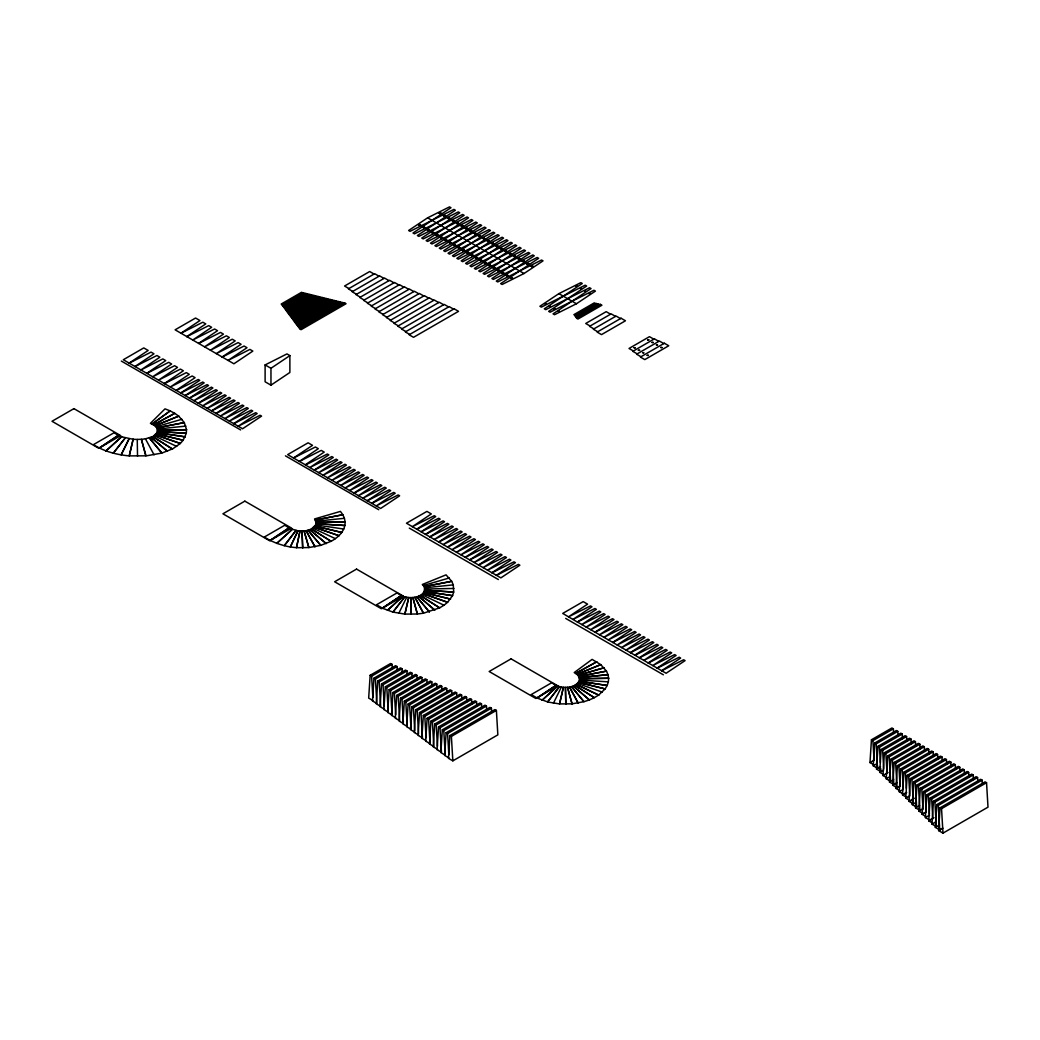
<?xml version="1.0" encoding="UTF-8"?>
<svg xmlns="http://www.w3.org/2000/svg" width="1040" height="1040" viewBox="0 0 1040 1040"><rect width="100%" height="100%" fill="white"/><g stroke="black" fill="none" stroke-linecap="round" stroke-linejoin="round"><path stroke-width="1.5" d="M392.34 668.928L392.067 664.339L390.598 663.507L370.149 675.311L368.68 698.087L373.061 700.622M373.945 678.184L372.476 700.96L376.87 703.482L375.401 679.029L373.945 678.184L395.564 665.691L397.033 666.536L397.215 669.591M377.741 681.044L376.285 703.82L380.666 706.355L379.197 681.889L377.741 681.044L400.53 667.888L401.999 668.733L402.181 671.788M407.147 673.985L406.965 670.93L405.509 670.085L381.537 683.917L380.081 706.693L384.462 709.228M385.346 686.79L383.877 709.566L388.258 712.088L386.802 687.622L385.346 686.79L410.475 672.269L411.931 673.114L412.204 677.703M389.142 689.65L387.673 712.426L392.067 714.961L390.598 690.495L389.142 689.65L415.441 674.466L416.897 675.311L417.17 679.9M422.136 682.097L421.863 677.508L420.407 676.663L392.938 692.523L391.482 715.299L395.863 717.834M396.734 695.383L395.278 718.172L399.659 720.694L398.203 696.228L396.734 695.383L425.373 678.86L426.842 679.692L427.115 684.281M432.081 686.478L431.808 681.889L430.339 681.044L400.53 698.256L399.074 721.032L403.455 723.567M437.047 688.675L436.774 684.086L435.305 683.241L404.339 701.129L402.87 723.905L407.251 726.427M408.135 703.989L406.666 726.765L411.06 729.3L409.591 704.834L408.135 703.989L440.284 685.438L441.74 686.283L441.922 689.338M446.888 691.535L446.706 688.467L445.25 687.622L411.931 706.862L410.475 729.638L414.856 732.173M451.854 693.719L451.672 690.664L450.216 689.819L415.727 709.735L414.271 732.511L418.652 735.033M421.616 594.581L444.002 605.228L447.603 602.316L422.864 593.58L447.629 602.29L452.517 595.686L453.674 592.137L424.866 590.213L453.7 592.033L453.271 584.87L451.737 581.36L424.216 586.651C426.985 598.013 408.59 599.729 401.31 595.517L382.408 608.218L392.899 612.066L404.833 614.094L408.72 597.493L404.911 614.094L417.339 614.016L412.841 597.467L417.391 614.003L423.436 613.197L414.843 597.207L423.488 613.184L439.634 607.867L420.199 595.439L439.673 607.841L443.963 605.254M419.536 712.595L418.067 735.371L422.448 737.906L420.992 713.44L419.536 712.595L455.182 692.016L456.638 692.861L456.911 697.45M461.89 699.634L461.617 695.045L460.148 694.213L423.332 715.468L421.863 738.244L426.257 740.779M427.128 718.328L425.672 741.117L430.053 743.639L428.584 719.173L427.128 718.328L465.114 696.397L466.583 697.242L466.856 701.831M430.924 721.201L429.468 743.977L433.849 746.512L432.393 722.046L430.924 721.201L470.08 698.594L471.549 699.439L471.822 704.028M476.788 706.212L476.515 701.636L475.059 700.791L434.72 724.074L433.264 746.85L437.645 749.372M438.529 726.934L437.06 749.71L441.454 752.245L439.985 727.779L438.529 726.934L480.025 702.975L481.481 703.82L481.754 708.409M442.325 729.807L440.869 752.583L445.25 755.118L443.781 730.652L442.325 729.807L484.991 705.172L486.447 706.017L486.629 709.072M491.595 711.269L491.413 708.214L489.957 707.369L446.121 732.68L444.665 755.456L449.046 757.978M449.917 735.54L448.461 758.316L452.842 760.851L497.848 734.864L496.392 710.411L494.923 709.566L449.917 735.54L451.386 736.385L452.842 760.851M874.367 765.089L869.986 762.567L871.442 739.778L891.904 727.974L893.36 728.819L893.633 733.408M880.321 766.766L877.63 768.326L873.236 765.791L874.705 743.015L896.324 730.535L897.793 731.367L898.066 735.956M880.724 768.586L880.906 771.641L876.525 769.106L877.981 746.33L900.783 733.174L902.239 734.019L902.512 738.608M884.078 774.826L879.697 772.291L881.153 749.515L905.125 735.683L906.581 736.528L906.854 741.117M887.341 778.05L882.96 775.528L884.416 752.752L909.545 738.231L911.014 739.076L911.287 743.665M887.666 755.976L889.135 756.821L890.591 781.287L886.21 778.752L887.666 755.976L913.978 740.792L915.434 741.637L915.707 746.226M890.929 759.2L892.385 760.045L893.854 784.511L889.473 781.989L890.929 759.2L918.398 743.353L919.854 744.185L920.14 748.774M894.192 762.437L895.648 763.282L897.104 787.748L892.723 785.213L894.192 762.437L922.831 745.901L924.287 746.746L924.469 749.801M900.367 790.972L895.986 788.45L897.442 765.661L927.251 748.462L928.707 749.307L928.98 753.883M906.321 792.649L903.617 794.209L899.236 791.674L900.705 768.898L931.671 751.01L933.14 751.855L933.413 756.444M906.88 797.433L902.499 794.898L903.955 772.122L936.104 753.571L937.56 754.416L937.833 759.005M910.143 800.67L905.749 798.135L907.218 775.359L940.524 756.119L941.993 756.964L942.175 760.032M910.468 778.583L911.937 779.428L913.393 803.894L909.012 801.359L910.468 778.583L944.957 758.68L946.413 759.525L946.686 764.114M913.731 781.82L915.187 782.665L916.656 807.131L912.262 804.596L913.731 781.82L949.377 761.241L950.846 762.073L951.119 766.662M916.981 785.044L918.45 785.889L919.906 810.355L915.525 807.82L916.981 785.044L953.81 763.789L955.266 764.634L955.539 769.223M926.068 812.006L923.247 813.631L918.866 811.109L920.322 788.333L958.321 766.389L959.777 767.234L960.05 771.823M926.51 816.868L922.129 814.333L923.585 791.557L962.741 768.95L964.21 769.795L964.483 774.384M933.946 817.687L929.773 820.105L925.392 817.57L926.848 794.794L967.174 771.511L968.643 772.356L968.916 776.945M932.022 822.744L928.733 820.846L930.189 798.07L971.685 774.111L973.154 774.956L973.427 779.545M933.452 801.307L934.908 802.139L936.364 826.605L931.983 824.083L933.452 801.307L976.118 776.672L977.574 777.517L977.847 782.093M942.474 828.321L939.744 829.907L935.35 827.372L936.819 804.596L980.655 779.285L982.111 780.13L982.293 783.185M938.613 830.609L940.069 807.82L985.075 781.846L986.544 782.691L988 807.157L942.994 833.131L938.613 830.609L942.838 828.165M579.54 679.952L578.136 675.311L574.21 672.568L592.098 659.386L600.678 664.573L577.057 674.297L600.821 664.677L606.424 671.073L607.984 674.648L579.423 677.573L607.997 674.687L608.621 678.249L608.361 681.85L579.514 680.056C576.537 687.609 566.293 688.233 559.416 686.673L547.625 701.974L559.52 703.924L563.381 687.323L559.585 703.924L572.013 703.833L583.934 701.701L571.441 686.595L583.986 701.688L589.368 699.92L594.308 697.697L574.847 685.282L594.36 697.671L598.637 695.084L605.124 688.922L578.448 682.357L605.15 688.896L607.165 685.503L579.124 681.226L607.178 685.477L608.322 681.954M545.064 303.745L546.286 303.745M546.273 303.875L545.064 303.875M553.826 308.802L555.048 308.802M555.048 308.932L553.839 308.932M558.207 311.337L559.442 311.337M559.429 311.467L558.233 311.493M580.268 288.483L581.49 288.483M581.464 288.652L580.281 288.626M589.03 293.54L590.265 293.54M590.252 293.67L589.043 293.67M638.391 350.233L639.626 350.233M639.613 350.363L638.404 350.363M647.621 339.846L648.843 339.846M648.843 339.976L647.634 340.002M647.166 355.29L648.388 355.29M652.002 342.381L653.224 342.381M648.375 355.42L647.179 355.446M653.198 342.55L652.015 342.524M660.764 347.438L661.999 347.438M661.96 347.62L660.777 347.568M315.666 524.875L316.121 522.509L314.561 518.96L340.431 511.407L342.836 514.709L315.354 520.065L342.849 514.735L344.396 518.206M343.772 529.035L315.653 524.914L311.415 528.97L331.045 541.307L320.788 545.35L308.022 530.322L311.415 528.97L331.097 541.281C338.299 537.459 345.462 530.699 345.098 521.898L316.121 522.509L345.098 521.859L344.422 518.31L315.874 521.222M553.449 703.196L561.353 687.076M398.775 613.353L406.692 597.246M185.861 426.101L157.313 429.052L156.793 427.895L184.301 422.565L178.711 416.156L174.772 413.348L153.621 424.814L174.733 413.322L170.17 410.904L152.113 423.995L170.131 410.878L165.009 408.863L150.41 423.332L154.934 425.737L156.806 427.895L184.314 422.604L186.524 429.663L186.303 433.277L157.469 431.457L186.29 433.303L183.157 440.245L180.323 443.469L155.48 434.824L180.284 443.495L172.445 449.02L152.854 436.67L157.079 432.64L157.313 429.078M135.044 366.496L153.972 353.808L151.047 352.118L129.194 363.129M186.836 336.596L205.764 323.908L202.839 322.218L180.986 333.229M146.809 373.295L165.724 360.594L162.812 358.917L140.959 369.915L159.848 357.201L156.923 355.511L135.083 366.522M198.601 343.382L217.529 330.694L214.604 329.004L192.751 340.015L211.64 327.301L208.715 325.611L186.875 336.622M164.437 383.474L183.365 370.786L180.44 369.096L158.6 380.094L177.528 367.406L174.603 365.716L152.75 376.727L171.639 364.013L168.727 362.323L146.874 373.334M222.157 356.993L241.085 344.292L238.16 342.602L216.307 353.613L235.196 340.899L232.271 339.209L210.431 350.22L229.32 337.506L226.395 335.816L204.542 346.827L223.444 334.113L220.519 332.423L198.666 343.434M270.959 385.164L270.959 368.29L289.874 355.602L286.962 353.912L265.109 364.923L265.109 381.784L270.959 385.164L289.874 372.476L289.874 355.602M299.39 461.383L318.318 448.695L315.393 447.005L293.553 458.016M129.155 363.103L148.161 350.454L143.767 347.919L123.318 359.736L176.163 390.377L195.091 377.676L192.166 375.999L170.313 386.997L189.241 374.309L186.329 372.619L164.476 383.63M180.96 333.203L199.953 320.554L195.572 318.019L175.11 329.823L233.909 363.779L252.837 351.091L249.912 349.401L228.072 360.399L247 347.711L244.075 346.021L222.222 357.032M427.609 217.828L408.616 230.49L410.072 231.335L453.908 209.391L455.364 210.236L417.378 235.547L418.834 236.392L462.67 214.461L464.139 215.306L426.14 240.604L427.609 241.449L471.445 219.518L472.901 220.363L434.915 245.674L436.371 246.519L480.207 224.575L481.663 225.42L443.677 250.731L445.133 251.576L488.969 229.645L490.438 230.49L452.439 255.788L453.908 256.633L497.731 234.702L499.2 235.547L461.201 260.858L462.67 261.69L506.506 239.759L507.962 240.604L469.976 265.915L471.432 266.76L515.268 244.829L516.724 245.674L478.738 270.972L480.207 271.817L524.03 249.886L525.499 250.731L487.513 276.042L488.969 276.887L532.805 254.943L534.261 255.788L496.275 281.099L497.731 281.944L541.567 260.013L543.036 260.858L524.03 273.507L502.112 284.479L500.656 283.634L538.642 258.323L537.186 257.478L493.35 279.409L491.894 278.564L529.88 253.266L528.424 252.421L484.588 274.352L483.119 273.507L521.118 248.196L519.649 247.351L475.813 269.282L474.357 268.45L512.343 243.139L510.887 242.294L467.051 264.225L465.595 263.38L503.581 238.082L502.112 237.237L458.289 259.168L456.833 258.323L494.806 233.012L493.35 232.167L449.527 254.111L448.058 253.266L486.044 227.955L484.588 227.11L440.752 249.041L439.296 248.196L477.282 222.898L475.826 222.053L431.99 243.984L430.521 243.139L468.52 217.828L467.051 216.983L423.215 238.927L421.759 238.082L459.745 212.771L458.289 211.926L414.453 233.857L412.997 233.012L450.983 207.714L449.527 206.869L427.609 217.828L524.03 273.507M180.739 392.977L199.745 380.328L198.276 379.483L176.358 390.442L185.172 395.538L204.165 382.876L202.709 382.031L180.791 393.003M189.553 398.138L208.546 385.489L207.09 384.644L185.172 395.603L242.58 428.753L261.586 416.104L260.117 415.259L238.199 426.231L257.153 413.543L255.697 412.698L233.779 423.67M198.328 403.208L217.321 390.546L215.865 389.701L193.947 400.673L212.901 387.998L211.432 387.153L189.514 398.112M211.601 410.865L230.594 398.216L229.138 397.371L207.22 408.343L226.174 395.655L224.718 394.81L202.8 405.782L221.741 393.107L220.285 392.262L198.367 403.221M216.034 413.426L235.027 400.764L233.558 399.932L211.653 410.891M233.74 423.644L252.733 410.995L251.264 410.15L229.346 421.109L248.3 408.434L246.844 407.589L224.926 418.561L243.88 405.886L242.411 405.041L220.493 416L239.447 403.325L237.991 402.48L216.073 413.452M293.514 457.99L312.507 445.341L308.126 442.806L287.664 454.623L305.279 464.789L324.207 452.088L321.282 450.398L299.429 461.409M558.896 293.631L539.903 306.28L541.359 307.125L585.195 285.194L586.651 286.039L548.665 311.35L550.121 312.195L593.957 290.251L595.426 291.096L576.433 303.758L554.515 314.717L553.046 313.872L591.045 288.574L589.576 287.729L545.74 309.66L544.284 308.815L582.27 283.504L580.814 282.659L558.896 293.631L576.433 303.758M336.284 482.859L355.277 470.197L353.821 469.352L331.903 480.324L350.857 467.649L349.401 466.804L327.483 477.763L346.437 465.088L344.968 464.243L323.05 475.215L342.004 462.54L340.548 461.695L318.63 472.654L337.662 460.031L336.206 459.186L314.288 470.145L305.474 464.984L327.392 454.025L328.848 454.87L309.855 467.519L331.812 456.573L333.281 457.418L314.275 470.08L380.627 508.456L399.633 495.807L398.164 494.962L376.246 505.921L395.2 493.246L393.744 492.401L371.826 503.373M353.99 493.077L372.983 480.428L371.527 479.583L349.609 490.542L368.563 477.867L367.094 477.022L345.176 487.994L364.13 475.306L362.674 474.474L340.756 485.433L359.71 472.758L358.254 471.913L336.336 482.885M367.276 500.747L386.269 488.085L384.8 487.24L362.882 498.212L381.836 485.537L380.38 484.692L358.462 495.651L377.416 482.976L375.947 482.131L354.029 493.103M371.696 503.295L390.689 490.646L389.233 489.801L367.315 500.76M416.715 529.217L435.708 516.555L434.252 515.723L412.334 526.682L431.314 513.929L426.92 511.394L406.471 523.211L421.148 531.765L440.141 519.116L438.672 518.271L416.754 529.243M425.529 534.378L444.522 521.729L443.066 520.884L421.148 531.843L500.864 577.876L519.857 565.214L518.401 564.369L496.483 575.341M429.871 536.887L448.864 524.225L447.408 523.393L425.49 534.352M438.724 541.996L457.717 529.347L456.261 528.502L434.343 539.461L453.297 526.786L451.828 525.941L429.91 536.913M447.577 547.105L466.57 534.456L465.114 533.611L443.196 544.57L462.15 531.895L460.681 531.05L438.763 542.022M465.283 557.323L484.276 544.674L482.82 543.829L460.902 554.801L479.843 542.113L478.387 541.281L456.469 552.24L475.423 539.565L473.954 538.72L452.049 549.679L471.003 537.004L469.534 536.159L447.616 547.131M469.703 559.884L488.696 547.235L487.24 546.39L465.322 557.349M478.556 564.993L497.549 552.344L496.093 551.499L474.175 562.458L493.129 549.783L491.66 548.938L469.755 559.91M491.933 572.715L510.926 560.053L509.457 559.208L487.539 570.18L506.493 557.505L505.024 556.66L483.106 567.619L502.06 554.944L500.604 554.099L478.686 565.071M496.444 575.315L515.437 562.666L513.968 561.821L492.05 572.78M594.984 632.216L613.977 619.554L612.521 618.709L590.603 629.681L609.557 617.006L608.088 616.161L586.17 627.12L605.124 614.445L603.668 613.6L581.75 624.572L600.782 611.936L599.326 611.091L577.408 622.063L562.731 613.418L583.18 601.614L587.574 604.149L568.568 616.798L590.512 605.93L591.968 606.775L572.975 619.424L594.932 608.491L596.401 609.336L577.408 621.985L666.094 673.257L685.087 660.608L683.618 659.763L661.7 670.735M612.69 642.434L631.683 629.772L630.227 628.94L608.309 639.899L627.263 627.224L625.794 626.379L603.876 637.351L622.83 624.663L621.374 623.818L599.456 634.79L618.41 622.115L616.941 621.27L595.023 632.242M630.396 652.652L649.389 640.003L647.92 639.158L626.015 650.117L644.956 637.442L643.5 636.597L621.582 647.569L640.536 634.894L639.08 634.049L617.162 645.008L636.103 632.333L634.647 631.488L612.729 642.46M634.816 655.213L653.809 642.551L652.353 641.706L630.435 652.678M639.327 657.813L658.32 645.164L656.864 644.319L634.946 655.278M648.193 662.922L667.186 650.273L665.717 649.428L643.799 660.4L662.753 647.712L661.284 646.867L639.366 657.839M657.124 668.083L676.117 655.434L674.661 654.589L652.743 665.561L671.697 652.873L670.228 652.041L648.31 663M661.661 670.709L680.654 658.06L679.198 657.215L657.28 668.174M370.149 675.311L371.605 676.156L392.067 664.339M375.401 679.029L397.033 666.536M379.197 681.889L401.999 668.733M381.537 683.917L383.006 684.762L406.965 670.93M386.802 687.622L411.931 673.114M390.598 690.495L416.897 675.311M392.938 692.523L394.394 693.368L421.863 677.508M398.203 696.228L426.842 679.692M400.53 698.256L401.999 699.101L431.808 681.889M404.339 701.129L405.795 701.974L436.774 684.086M409.591 704.834L441.74 686.283M411.931 706.862L413.4 707.707L446.706 688.467M415.727 709.735L417.196 710.567L451.672 690.664M420.992 713.44L456.638 692.861M423.332 715.468L424.788 716.313L461.617 695.045M428.584 719.173L466.583 697.242M432.393 722.046L471.549 699.439M434.72 724.074L436.189 724.919L476.515 701.636M439.985 727.779L481.481 703.82M443.781 730.652L486.447 706.017M446.121 732.68L447.59 733.525L491.413 708.214M451.386 736.385L496.392 710.411M871.442 739.778L872.911 740.623L893.36 728.819M874.705 743.015L876.161 743.86L897.793 731.367M877.981 746.33L879.45 747.175L902.239 734.019M881.153 749.515L882.622 750.36L906.581 736.528M869.986 762.567L874.068 760.201M884.416 752.752L885.872 753.584L911.014 739.076M873.236 765.791L877.292 763.451M889.135 756.821L915.434 741.637M876.525 769.106L880.542 766.792M892.385 760.045L919.854 744.185M879.697 772.291L883.688 769.99M895.648 763.282L924.287 746.746M882.96 775.528L888.069 772.512M897.442 765.661L898.911 766.506L928.707 749.307M886.21 778.752L890.37 776.36M900.705 768.898L902.161 769.743L933.14 751.855M889.473 781.989L893.594 779.61M903.955 772.122L905.424 772.967L937.56 754.416M892.723 785.213L896.818 782.847M907.218 775.359L908.674 776.204L941.993 756.964M895.986 788.45L900.042 786.097M911.937 779.428L946.413 759.525M899.236 791.674L903.279 789.347M915.187 782.665L950.846 762.073M902.499 794.898L906.685 792.48M918.45 785.889L955.266 764.634M905.749 798.135L909.922 795.73M920.322 788.333L921.791 789.165L959.777 767.234M909.012 801.359L914.303 798.265M923.585 791.557L925.041 792.402L964.21 769.795M912.262 804.596L916.383 802.217M926.848 794.794L928.304 795.639L968.643 772.356M915.525 807.82L919.62 805.467M930.189 798.07L931.658 798.915L973.154 774.956M918.866 811.109L923.091 808.665M934.908 802.139L977.574 777.517M922.129 814.333L926.315 811.915M936.819 804.596L938.275 805.441L982.111 780.13M925.392 817.57L929.565 815.165M940.069 807.82L941.538 808.665L986.544 782.691M928.733 820.846L932.88 818.454M931.983 824.083L936.117 821.691M935.35 827.372L939.471 825.006M449.254 577.967L423.371 585.52L422.305 584.493L446.043 574.86L451.659 581.256L424.203 586.651L423.397 585.546M155.987 426.764L181.909 419.263M145.431 438.828L152.763 436.605L172.263 448.994L161.967 453.011L149.344 437.931L161.759 453.089L146.016 455.897L141.401 439.361L145.418 438.828L154.063 454.818M424.723 587.808L453.271 584.87M137.254 439.452L141.375 439.27L145.769 455.832L129.272 455.884L133.12 439.296L137.254 439.452L137.527 456.196M424.957 589.03L453.934 588.458M577.473 683.436L602.29 692.107M312.832 528.112L335.374 538.642M154.284 435.799L176.696 446.42M599.872 304.707L598.403 303.862L575.614 317.018L577.07 317.863M597.818 304.2L596.362 303.355L574.743 315.835L576.199 316.68M595.777 303.693L594.321 302.848L573.859 314.665L575.328 315.497M620.503 318.591L616.122 316.056L593.333 329.212L597.714 331.747M663.78 343.577L659.399 341.042L636.61 354.198L640.991 356.733M615.537 316.394L611.156 313.859L589.524 326.352L593.905 328.874M658.814 341.38L654.433 338.845L632.801 351.338L637.195 353.86M610.571 314.197L606.19 311.662L585.728 323.479L590.109 326.014M653.848 339.183L649.467 336.661L629.005 348.465L633.386 351M453.557 309.14L449.176 306.605L405.34 331.916L409.721 334.451M448.591 306.943L444.21 304.408L401.544 329.043L405.925 331.578M443.625 304.746L439.244 302.224L397.748 326.183L402.129 328.705M438.659 302.562L434.278 300.027L393.952 323.31L398.333 325.845M433.693 300.365L429.312 297.83L390.143 320.437L394.537 322.972M428.727 298.168L424.333 295.646L386.347 317.577L390.728 320.099M423.748 295.984L419.367 293.449L382.551 314.704L386.932 317.239M418.782 293.787L414.401 291.252L378.755 311.844L383.136 314.366M413.816 291.59L409.435 289.055L374.946 308.971L379.34 311.506M408.85 289.393L404.469 286.871L371.15 306.098L375.531 308.633M403.884 287.209L399.503 284.674L367.354 303.238L371.735 305.76M398.918 285.012L394.537 282.477L363.558 300.365L367.939 302.9M393.952 282.815L389.558 280.293L359.749 297.492L364.143 300.027M388.973 280.631L384.592 278.096L355.953 294.632L360.334 297.154M384.007 278.434L379.626 275.899L352.157 291.759L356.538 294.294M379.041 276.237L374.66 273.702L348.361 288.886L352.742 291.421M374.075 274.04L369.694 271.518L344.565 286.026L348.946 288.561M344.006 303.212L342.55 302.367L298.714 327.678L300.17 328.523M341.965 302.705L340.496 301.86L297.83 326.495L299.299 327.34M339.911 302.198L338.455 301.366L296.959 325.312L298.415 326.157M337.87 301.691L336.401 300.859L296.075 324.142L297.544 324.974M335.829 301.197L334.36 300.352L295.204 322.959L296.66 323.804M333.775 300.69L332.319 299.845L294.32 321.776L295.789 322.621M331.734 300.183L330.265 299.338L293.449 320.593L294.905 321.438M329.68 299.676L328.224 298.831L292.578 319.41L294.034 320.255M327.639 299.169L326.183 298.324L291.694 318.227L293.163 319.072M325.598 298.662L324.129 297.817L290.823 317.044L292.279 317.889M323.544 298.155L322.088 297.31L289.939 315.874L291.408 316.719M321.503 297.648L320.047 296.803L289.068 314.691L290.524 315.536M319.462 297.141L317.993 296.296L288.184 313.508L289.653 314.353M317.408 296.634L315.952 295.789L287.313 312.325L288.769 313.17M315.367 296.127L313.911 295.282L286.442 311.142L287.898 311.987M313.326 295.62L311.857 294.775L285.558 309.959L287.027 310.804M311.272 295.113L309.816 294.268L284.687 308.789L286.143 309.621M309.231 294.606L307.775 293.774L283.803 307.606L285.272 308.451M307.19 294.099L305.721 293.267L282.932 306.423L284.388 307.268M305.136 293.605L303.68 292.76L282.048 305.24L283.517 306.085M303.095 293.098L301.626 292.253L281.177 304.057L282.633 304.902M265.109 364.923L270.959 368.29M121.342 361.075L240.63 429.936M285.441 455.845L378.742 509.717M409.292 528.112L498.368 579.54M565.682 618.41L663.364 674.804M941.538 808.665L942.994 833.131M938.275 805.441L939.744 829.907M931.658 798.915L932.841 818.792M928.304 795.639L929.409 813.982M925.041 792.402L926.146 810.745M921.791 789.165L922.974 809.042M908.674 776.204L909.766 794.547M905.424 772.967L906.334 788.255M902.161 769.743L903.253 788.086M898.911 766.506L900.094 786.383M885.872 753.584L887.068 773.461M882.622 750.36L883.714 768.703M879.45 747.175L880.36 762.463M876.161 743.86L877.253 762.203M877.435 765.258L877.63 768.326M872.911 740.623L874.094 760.5M447.59 733.525L448.864 754.923M436.189 724.919L437.463 746.317M424.788 716.313L426.075 737.711M417.196 710.567L418.561 733.512M413.4 707.707L414.765 730.639M405.795 701.974L407.16 724.906M401.999 699.101L403.364 722.033M394.394 693.368L395.681 714.766M383.006 684.762L384.28 706.16M371.605 676.156L372.879 697.567M418.535 224.965L419.952 224.445L418.548 224.926M420.602 224.991L419.185 225.563L420.576 225.121M422.916 227.5L424.333 226.98L422.929 227.448M424.983 227.526L423.644 228.098L424.983 227.526M427.31 230.022L428.714 229.515L427.31 230.022M429.364 230.061L428.025 230.633L429.364 230.1M431.691 232.557L433.095 232.037L431.704 232.479M433.758 232.583L432.406 233.168L433.758 232.583M436.072 235.092L437.476 234.572L436.072 235.092M438.997 213.161L440.401 212.641L438.997 213.161M438.139 235.118L436.8 235.69L438.139 235.157M441.051 213.187L439.712 213.759L441.051 213.226M440.453 237.614L441.857 237.107L440.453 237.614M442.52 237.653L441.181 238.225L442.52 237.653M443.378 215.683L444.782 215.163L443.378 215.683M445.445 215.722L444.028 216.281L445.445 215.722M444.834 240.149L446.251 239.629L444.834 240.149M446.901 240.175L445.497 240.747L446.901 240.175M447.759 218.218L449.163 217.698L447.772 218.179M449.826 218.244L448.409 218.816L449.826 218.244M449.215 242.684L450.632 242.164L449.228 242.645M452.14 220.753L453.557 220.233L452.153 220.701M451.282 242.71L449.878 243.269L451.269 242.84M454.207 220.779L452.803 221.338L454.181 220.909M453.609 245.219L455.013 244.699L453.609 245.167M455.663 245.245L454.259 245.804L455.663 245.245M456.521 223.275L457.938 222.755L456.534 223.236M458.588 223.314L457.184 223.873L458.588 223.314M457.99 247.741L459.394 247.221L457.99 247.741M460.057 247.767L458.64 248.339L460.044 247.819M460.915 225.81L462.319 225.29L460.915 225.81M462.969 225.836L461.565 226.408L462.969 225.888M462.371 250.276L463.775 249.756L462.397 250.185M464.438 250.302L463.021 250.861L464.438 250.302M465.296 228.345L466.7 227.825L465.309 228.254M467.363 228.371L465.946 228.93L467.363 228.371M466.752 252.811L468.169 252.291L466.752 252.811M469.677 230.867L471.081 230.347L469.677 230.867M468.819 252.837L467.415 253.396L468.819 252.876M471.744 230.906L470.327 231.465L471.744 230.945M471.133 255.333L472.55 254.813L471.159 255.255M473.2 255.359L471.796 255.931L473.2 255.359M474.058 233.402L475.475 232.882L474.084 233.311M476.125 233.428L474.708 234L476.099 233.558M475.527 257.868L476.931 257.348L475.527 257.829M477.581 257.894L476.177 258.453L477.581 257.894M478.439 235.937L479.856 235.417L478.452 235.885M480.506 235.963L479.102 236.522L480.506 235.963M479.908 260.403L481.312 259.883L479.908 260.351M482.833 238.459L484.237 237.939L482.833 238.42M481.975 260.429L480.558 260.988L481.949 260.559M484.887 238.498L483.483 239.057L484.874 238.628M484.289 262.925L485.693 262.405L484.302 262.886M486.356 262.951L484.939 263.523L486.356 262.951M487.214 240.994L488.618 240.474L487.227 240.903M489.281 241.02L487.864 241.592L489.281 241.02M488.657 265.447L490.074 264.94L488.657 265.447M490.724 265.486L489.32 266.045L490.724 265.525M491.595 243.529L492.999 243.009L491.595 243.529M493.662 243.555L492.245 244.114L493.662 243.594M493.051 267.982L494.455 267.462L493.064 267.904M495.976 246.051L497.38 245.531L496.002 245.973M495.105 268.008L493.701 268.58L495.105 268.008M498.043 246.09L496.626 246.649L498.043 246.09M497.432 270.517L498.836 269.997L497.432 270.517M500.357 248.586L501.774 248.066L500.37 248.547M499.499 270.543L498.082 271.102L499.486 270.582M502.424 248.612L501.02 249.184L502.424 248.664M501.813 273.052L503.217 272.532L501.839 272.961M503.88 273.078L502.463 273.637L503.88 273.078M504.738 251.121L506.155 250.601L504.751 251.069M506.805 251.147L505.401 251.706L506.792 251.277M506.194 275.574L507.611 275.054L506.207 275.535M508.261 275.6L506.844 276.172L508.261 275.6M509.119 253.643L510.523 253.123L509.132 253.604M511.186 253.669L509.847 254.254L511.186 253.669M510.588 278.109L511.992 277.589L510.601 278.07M513.5 256.178L514.917 255.658L513.513 256.126M512.655 278.148L511.238 278.707L512.629 278.265M515.567 256.204L514.15 256.763L515.541 256.334M517.881 258.7L519.298 258.18L517.907 258.622M519.948 258.739L518.609 259.311L519.948 258.739M522.275 261.235L523.679 260.715L522.275 261.235M524.329 261.261L522.99 261.846L524.329 261.313M526.656 263.77L528.06 263.25L526.669 263.679M528.723 263.796L527.371 264.368L528.723 263.796M531.05 266.305L532.454 265.785L531.05 266.253M533.104 266.331L531.7 266.89L533.104 266.37M299.975 531.102L296.517 547.729L308.828 547.56L304.096 531.05L297.947 530.829L292.409 529.243L276.848 543.374L284.115 545.649L296.036 530.387L284.44 545.779L290.29 546.975L297.947 530.829L290.342 546.988L296.426 547.677L299.975 531.05M133.133 439.283L129.22 455.884C116.688 454.753 104.13 451.49 93.457 444.626L113.919 432.822L121.602 436.787L133.133 439.283M549.445 306.254L550.667 306.371L549.445 306.254M575.887 285.922L577.109 286.052L575.887 285.922M584.662 290.979L585.884 291.109L584.675 290.966M634.023 347.685L635.232 347.802L634.023 347.685M642.785 352.742L644.007 352.872L642.798 352.716M656.396 344.877L657.618 345.007L656.422 344.838M129.09 438.789L121.134 454.883L129.09 438.776M404.742 596.843L392.938 612.131L404.794 596.791M559.455 686.621L547.586 701.896L537.095 698.048L555.984 685.347L559.455 686.621M125.216 437.944L113.295 453.206L125.229 437.931M402.974 596.232L387.439 610.363L402.961 596.232M557.635 686.062L542.126 700.206L557.635 686.062M121.602 436.787L106.002 450.905L121.602 436.787M292.422 529.23L276.77 543.335L270.166 540.462L289.12 527.8L292.422 529.23M118.3 435.357L99.346 448.019L118.3 435.357M289.12 527.8L270.127 540.449L264.277 537.069L284.739 525.265L289.12 527.8M401.388 595.465L382.395 608.114L376.545 604.747L397.007 592.93L401.388 595.465M556.049 685.308L537.043 697.957L531.206 694.577L551.655 682.773L556.049 685.308M73.918 408.629L52 421.278L98.761 448.279L120.679 435.617L73.918 408.629M344.591 302.874L299.585 328.861L301.054 329.706L346.047 303.719L344.591 302.874M454.142 308.802L409.136 334.789L413.53 337.311L458.523 311.337L454.142 308.802M244.842 501.137L222.924 513.799L269.685 540.787L291.603 528.138L244.842 501.137M600.457 304.369L576.485 318.201L577.954 319.046L601.913 305.214L600.457 304.369M621.088 318.253L597.129 332.085L601.51 334.62L625.469 320.775L621.088 318.253M664.365 343.239L640.406 357.071L644.787 359.606L668.746 345.761L664.365 343.239M356.551 569.101L334.633 581.763L381.394 608.751L403.312 596.102L356.551 569.101M511.069 658.853L489.151 671.502L535.899 698.503L557.817 685.841L511.069 658.853M596.687 661.791L575.744 673.374L596.726 661.817M178.685 416.13L154.934 425.737L178.711 416.156M604.006 667.745L578.136 675.311L604.032 667.771M308.009 530.322L304.096 531.05L308.893 547.56L320.736 545.363L308.009 530.322M606.424 671.073L578.929 676.416L606.463 671.177M186.524 429.663L157.534 430.274L186.524 429.702M608.621 678.275L579.631 678.756L608.621 678.249M344.89 525.473L316.043 523.705L344.877 525.512M185.172 436.826L157.092 432.64L185.146 436.865M452.53 595.66L424.476 591.396L452.517 595.686M341.783 532.454L315.003 526.045L341.757 532.493M183.157 440.245L156.416 433.771L183.131 440.284M450.502 599.079L423.813 592.514L450.476 599.105M338.975 535.691L314.067 527.111L338.936 535.717M598.676 695.058L576.277 684.411L598.637 695.084M326.196 543.53L309.803 529.711L326.144 543.556M167.388 451.204L151.138 437.346L167.336 451.23M589.42 699.907L573.222 686.01L589.368 699.92M434.746 610.077L418.574 596.18L434.694 610.09M429.312 611.858L416.767 596.765L429.26 611.884M314.99 546.702L306.098 530.764L314.912 546.715M578.162 703.014L569.517 687.024L578.11 703.014M572.065 703.833L567.502 687.297L572.013 703.833M302.718 547.898L302.029 531.154L302.653 547.898M565.825 704.132L565.448 687.401L565.773 704.132M411.164 614.315L410.774 597.571L411.099 614.315"/></g></svg>
